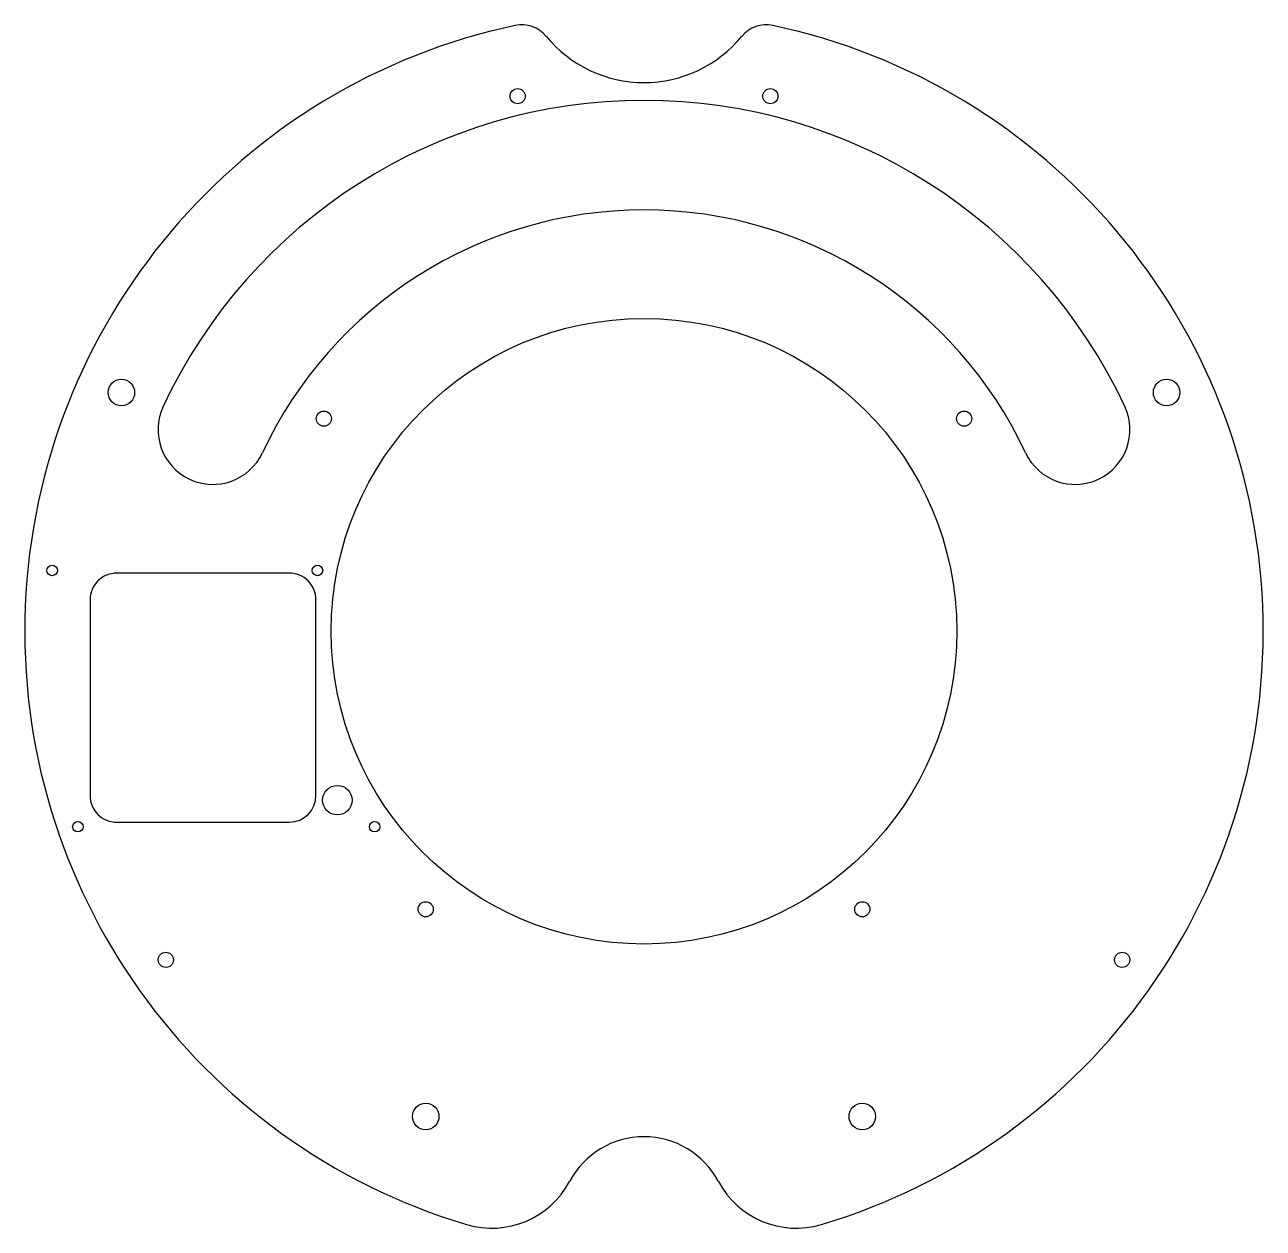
# Model space of a CAD drawing. Header units: millimetres. Extents: x -147 to 147, y -142 to 144.
import ezdxf

# ---------------------------------------------------------------- set-up
doc = ezdxf.new("R2010")
doc.units = ezdxf.units.MM

msp = doc.modelspace()

# ---------------------------------------------------------------- linework, layer by layer
at = {"color": 7, "linetype": 'Continuous', "lineweight": 25}
for p, q in [((-84.19, 13.78), (-125.15, 13.78)), ((-131.48, 7.46), (-131.48, -39)), ((-77.87, -39.01), (-77.87, 7.45)), ((-125.16, -45.33), (-84.2, -45.33))]:
    msp.add_line(p, q, dxfattribs=at)
for centre, radius in [((-30, 127), 1.8), ((30, 127), 1.8), ((0, 0), 74.25), ((-124.07, 56.66), 3.15), ((124.07, 56.66), 3.15), ((-76, 50.46), 1.8), ((76, 50.46), 1.8), ((-140.5, 14.43), 1.25), ((-77.53, 14.43), 1.25), ((-72.79, -40.11), 3.5), ((-134.38, -46.41), 1.25), ((-63.94, -46.41), 1.25), ((-51.82, -66), 1.8), ((51.82, -66), 1.8), ((-113.5, -78), 1.8), ((113.5, -78), 1.8), ((-51.82, -115.18), 3.15), ((51.82, -115.18), 3.15)]:
    msp.add_circle(centre, radius, dxfattribs=at)
for centre, radius, start, end in [((0, 0), 147, 101.9987, 253.3494), ((-29, 136.45), 7.5, 39.3443, 101.9987), ((0, 160.23), 30, 219.3443, 320.6557), ((29, 136.45), 7.5, 78.0013, 140.6557), ((0, 0), 147, 286.6506, 78.0013), ((0, 0), 126, 25.0528, 154.9472), ((0, 0), 100, 25.0528, 154.9472), ((-102.37, 47.85), 13, 154.9472, 334.9472), ((102.37, 47.85), 13, 205.0528, 25.0528), ((-125.16, 7.46), 6.32, 89.8739, 180.0348), ((-84.19, 7.46), 6.32, 359.9465, 90.0353), ((-125.16, -39.01), 6.32, 179.91, 269.9989), ((-84.2, -39), 6.33, 270.0072, 359.9016), ((0, -140), 20, 27.988, 152.012), ((-36.13, -120.8), 20.91, 253.3494, 332.012), ((36.13, -120.8), 20.91, 207.988, 286.6506)]:
    msp.add_arc(centre, radius, start, end, dxfattribs=at)

doc.saveas('drawing.dxf')
